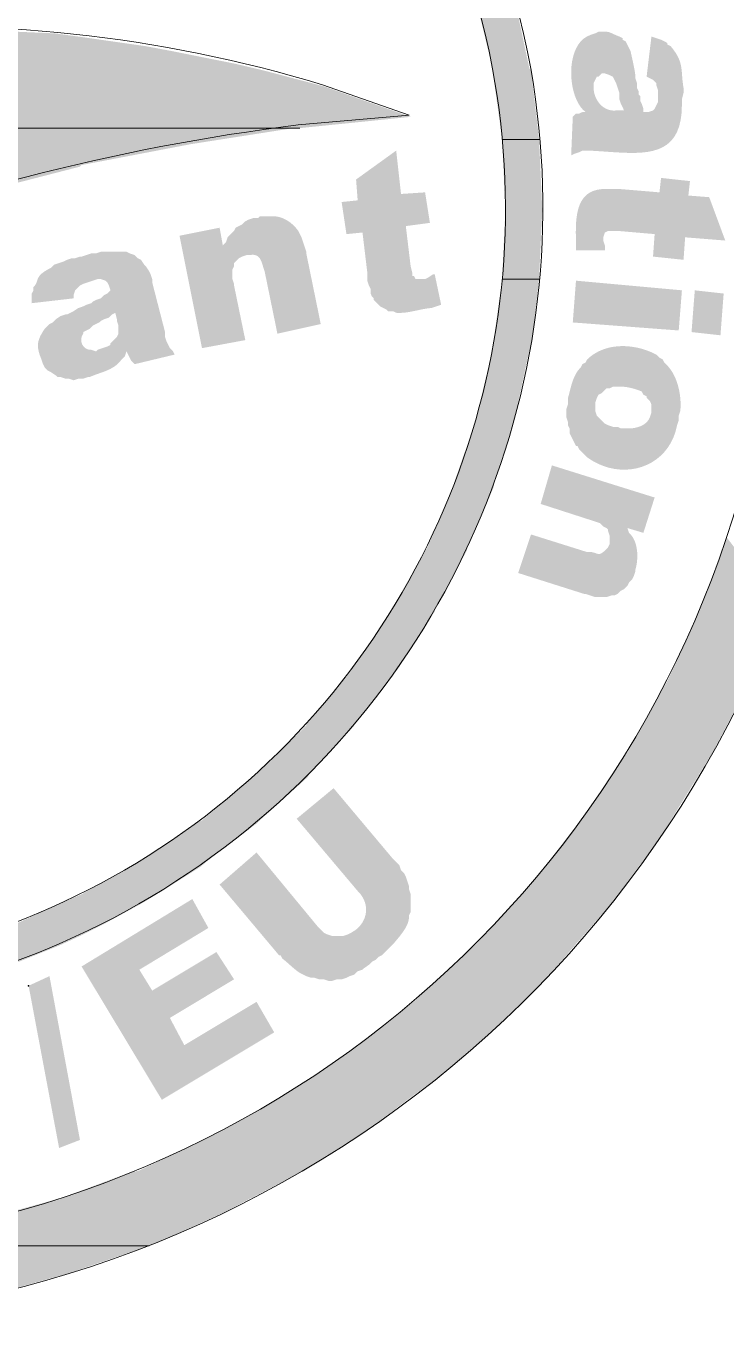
# Model space of a CAD drawing. Header units: inches. Extents: x 0 to 16.2, y 0 to 11.4.
# Drawn here: x 15.093 to 15.456, y 8.907 to 9.58 of the extents above; entities that cross this region are included whole.
import ezdxf

# ---------------------------------------------------------------- set-up
doc = ezdxf.new("R2010")
doc.units = ezdxf.units.IN
doc.header["$MEASUREMENT"] = 0
doc.layers.add('Color-3-Line_Weight-0', color=3, linetype='Continuous', lineweight=0)
doc.layers.add('Color-3-Line_Weight-20', color=3, linetype='Continuous', lineweight=20)
doc.layers.add('P2C-Hatch', color=7, linetype='Continuous')

msp = doc.modelspace()

# ---------------------------------------------------------------- hatches: boundary and pattern name
at = {"layer": 'P2C-Hatch', "transparency": 33554636}
for points in [[(15.32667, 9.5925), (15.335, 9.5575), (15.35417, 9.5575)], [(15.32667, 9.5925), (15.34667, 9.5925), (15.35417, 9.5575)], [(15.01167, 9.5775), (14.985, 9.57583), (15.1075, 9.57583)], [(15.01167, 9.5775), (15.06917, 9.5775), (15.1075, 9.57583)], [(14.96417, 9.57417), (14.935, 9.56917), (15.155, 9.56917)], [(14.985, 9.57583), (14.96417, 9.57417), (15.12, 9.57417)], [(14.96417, 9.57417), (15.12, 9.57417), (15.155, 9.56917)], [(14.985, 9.57583), (15.1075, 9.57583), (15.12, 9.57417)], [(15.43417, 9.545), (15.43417, 9.5475), (15.43395, 9.54887), (15.43378, 9.55016), (15.43364, 9.55138), (15.43354, 9.55254), (15.43345, 9.55364), (15.43337, 9.5547), (15.43329, 9.55571), (15.4332, 9.5567), (15.43308, 9.55766), (15.43293, 9.55861), (15.43274, 9.55956), (15.4325, 9.56051), (15.4322, 9.56146), (15.43182, 9.56244), (15.43136, 9.56345), (15.43081, 9.56449), (15.43016, 9.56557), (15.4294, 9.5667), (15.42852, 9.5679), (15.4275, 9.56917), (15.42583, 9.57), (15.42583, 9.57083), (15.4225, 9.5725), (15.42083, 9.5425), (15.42083, 9.54), (15.41917, 9.53667), (15.41833, 9.53583), (15.41583, 9.535), (15.41333, 9.535), (15.41333, 9.53667), (15.4125, 9.53917), (15.41167, 9.54083), (15.41167, 9.54333), (15.41083, 9.54417), (15.41083, 9.54583), (15.41, 9.5475), (15.41, 9.55), (15.40917, 9.5525), (15.40919, 9.55293), (15.40917, 9.55344), (15.40913, 9.55402), (15.40906, 9.55467), (15.40896, 9.55537), (15.40885, 9.55612), (15.40871, 9.55691), (15.40856, 9.55772), (15.4084, 9.55856), (15.40823, 9.55941), (15.40806, 9.56027), (15.40788, 9.56111), (15.4077, 9.56195), (15.40752, 9.56276), (15.40735, 9.56354), (15.40718, 9.56428), (15.40703, 9.56497), (15.40689, 9.56561), (15.40677, 9.56617), (15.40667, 9.56667), (15.405, 9.57), (15.40333, 9.53583), (15.39917, 9.53583), (15.39813, 9.53577), (15.39713, 9.53581), (15.39616, 9.53596), (15.39523, 9.53621), (15.39434, 9.53654), (15.3935, 9.53696), (15.3927, 9.53746), (15.39194, 9.53803), (15.39124, 9.53867), (15.39058, 9.53937), (15.38999, 9.54012), (15.38945, 9.54092), (15.38897, 9.54177), (15.38855, 9.54265), (15.3882, 9.54355), (15.38791, 9.54449), (15.3877, 9.54544), (15.38756, 9.5464), (15.38749, 9.54737), (15.3875, 9.54833), (15.38833, 9.57583), (15.38583, 9.575), (15.3839, 9.57415), (15.38218, 9.57298), (15.38069, 9.57151), (15.3794, 9.56979), (15.37832, 9.56784), (15.37744, 9.56571), (15.37676, 9.56342), (15.37627, 9.561), (15.37596, 9.5585), (15.37584, 9.55595), (15.37589, 9.55338), (15.37611, 9.55082), (15.37649, 9.54831), (15.37703, 9.54589), (15.37773, 9.54358), (15.37857, 9.54142), (15.37956, 9.53945), (15.38069, 9.5377), (15.38195, 9.53621), (15.38333, 9.535), (15.38333, 9.515), (15.385, 9.515), (15.38867, 9.5148), (15.39231, 9.51456), (15.39591, 9.5143), (15.39944, 9.51407), (15.4029, 9.51389), (15.40627, 9.5138), (15.40952, 9.51382), (15.41264, 9.51399), (15.4156, 9.51434), (15.41841, 9.51491), (15.42102, 9.51571), (15.42344, 9.51679), (15.42563, 9.51818), (15.42759, 9.51991), (15.42929, 9.52201), (15.43072, 9.52451), (15.43185, 9.52744), (15.43268, 9.53084), (15.43318, 9.53474), (15.43333, 9.53917), (15.43333, 9.54167)], [(15.405, 9.57), (15.40417, 9.57167), (15.4025, 9.5725), (15.4025, 9.57333), (15.40083, 9.57417), (15.39995, 9.57453), (15.39918, 9.57486), (15.39851, 9.57515), (15.39792, 9.57542), (15.3974, 9.57565), (15.39694, 9.57586), (15.39653, 9.57604), (15.39616, 9.57619), (15.3958, 9.57633), (15.39546, 9.57644), (15.39512, 9.57653), (15.39477, 9.5766), (15.39439, 9.57665), (15.39397, 9.57669), (15.3935, 9.57671), (15.39297, 9.57672), (15.39237, 9.57672), (15.39168, 9.57671), (15.3909, 9.57669), (15.39, 9.57667), (15.38833, 9.57583), (15.3875, 9.54833), (15.3875, 9.55), (15.38833, 9.55167), (15.38917, 9.55333), (15.39, 9.55333), (15.39167, 9.555), (15.39333, 9.555), (15.39583, 9.55417), (15.3975, 9.55333), (15.39917, 9.55), (15.40083, 9.545), (15.40083, 9.54167), (15.40167, 9.53917), (15.40333, 9.53583)], [(15.4225, 9.5725), (15.4175, 9.57417), (15.415, 9.55333), (15.41833, 9.55167), (15.42, 9.55), (15.42, 9.54917), (15.42083, 9.54667), (15.42083, 9.5425)], [(14.91667, 9.56667), (14.8875, 9.56), (15.20167, 9.56)], [(14.935, 9.56917), (14.91667, 9.56667), (15.16833, 9.56667)], [(14.91667, 9.56667), (15.16833, 9.56667), (15.20167, 9.56)], [(14.935, 9.56917), (15.155, 9.56917), (15.16833, 9.56667)], [(14.8875, 9.56), (14.87, 9.55667), (15.21583, 9.55667)], [(14.8875, 9.56), (15.20167, 9.56), (15.21583, 9.55667)], [(15.335, 9.5575), (15.335, 9.55667), (15.355, 9.55667)], [(15.335, 9.5575), (15.35417, 9.5575), (15.355, 9.55667)], [(14.87, 9.55667), (14.84083, 9.54833), (15.2475, 9.54833)], [(14.87, 9.55667), (15.21583, 9.55667), (15.2475, 9.54833)], [(15.335, 9.55667), (15.34, 9.52083), (15.35917, 9.52083)], [(15.335, 9.55667), (15.355, 9.55667), (15.35917, 9.52083)], [(14.82417, 9.54333), (14.79583, 9.5325), (15.2925, 9.5325)], [(14.84083, 9.54833), (14.82417, 9.54333), (15.26167, 9.54333)], [(14.82417, 9.54333), (15.26167, 9.54333), (15.2925, 9.5325)], [(14.84083, 9.54833), (15.2475, 9.54833), (15.26167, 9.54333)], [(14.79583, 9.5325), (14.78083, 9.52667), (15.235, 9.52667)], [(14.79583, 9.5325), (15.2925, 9.5325), (15.235, 9.52667)], [(15.38333, 9.515), (15.38333, 9.535), (15.38167, 9.535), (15.38, 9.53417), (15.37833, 9.53417), (15.37667, 9.5325), (15.37583, 9.5125), (15.3775, 9.51333), (15.38, 9.51417), (15.38167, 9.515)], [(14.78, 9.52667), (14.76167, 9.51833), (15.17833, 9.51833)], [(14.78, 9.52667), (15.23167, 9.52667), (15.17833, 9.51833)], [(14.76167, 9.51833), (14.73667, 9.5075), (15.12167, 9.5075)], [(14.76167, 9.51833), (15.17833, 9.51833), (15.12167, 9.5075)], [(15.34, 9.52083), (15.34167, 9.48417), (15.36083, 9.48417)], [(15.34, 9.52083), (15.35917, 9.52083), (15.36083, 9.48417)], [(15.285, 9.515), (15.26417, 9.5), (15.265, 9.48917), (15.25667, 9.48833), (15.25917, 9.47167), (15.2675, 9.4725), (15.27, 9.45167), (15.27, 9.4475), (15.27083, 9.445), (15.27167, 9.44333), (15.2975, 9.44833), (15.295, 9.44833), (15.29417, 9.45), (15.29333, 9.45), (15.29333, 9.45167), (15.2925, 9.455), (15.29, 9.47583), (15.3025, 9.4775), (15.3, 9.49333), (15.2875, 9.4925)], [(14.73667, 9.5075), (14.73583, 9.50667), (15.12083, 9.50667)], [(14.73583, 9.50667), (15.12083, 9.50667), (15.06583, 9.4925)], [(14.73667, 9.5075), (15.12167, 9.5075), (15.12083, 9.50667)], [(15.45583, 9.46833), (15.4475, 9.49083), (15.43667, 9.49167), (15.4375, 9.49917), (15.4225, 9.50083), (15.42167, 9.49333), (15.40167, 9.495), (15.39333, 9.495), (15.3925, 9.47), (15.39333, 9.4725), (15.395, 9.47333), (15.4, 9.47333), (15.41917, 9.47167), (15.41833, 9.46), (15.43417, 9.45833), (15.435, 9.47)], [(15.39333, 9.46333), (15.39333, 9.46583), (15.3925, 9.46833), (15.3925, 9.47), (15.39333, 9.495), (15.39167, 9.495), (15.3895, 9.4947), (15.38757, 9.49417), (15.38588, 9.49343), (15.3844, 9.49249), (15.38313, 9.49138), (15.38204, 9.4901), (15.38112, 9.48869), (15.38036, 9.48714), (15.37975, 9.48549), (15.37926, 9.48374), (15.37889, 9.48192), (15.37862, 9.48004), (15.37843, 9.47812), (15.37832, 9.47618), (15.37826, 9.47423), (15.37825, 9.47229), (15.37827, 9.47038), (15.37829, 9.46852), (15.37832, 9.46672), (15.37833, 9.465), (15.37833, 9.46333)], [(15.34167, 9.48417), (15.34, 9.44833), (15.35917, 9.44833)], [(15.34167, 9.48417), (15.36083, 9.48417), (15.35917, 9.44833)], [(15.21417, 9.48083), (15.21333, 9.48), (15.21083, 9.48), (15.20833, 9.47917), (15.20667, 9.47833), (15.205, 9.47667), (15.20167, 9.475), (15.20083, 9.47333), (15.1975, 9.47), (15.19667, 9.4675), (15.195, 9.46583), (15.235, 9.47167), (15.23417, 9.47333), (15.23366, 9.47402), (15.23311, 9.4747), (15.23254, 9.47535), (15.23193, 9.47598), (15.2313, 9.47659), (15.23063, 9.47716), (15.22994, 9.47771), (15.22922, 9.47822), (15.22848, 9.4787), (15.22772, 9.47914), (15.22693, 9.47954), (15.22613, 9.47989), (15.22531, 9.4802), (15.22447, 9.48046), (15.22362, 9.48067), (15.22275, 9.48082), (15.22187, 9.48092), (15.22098, 9.48095), (15.22008, 9.48092), (15.21917, 9.48083), (15.21667, 9.48083)], [(15.19333, 9.475), (15.1725, 9.47083), (15.18417, 9.4125), (15.20667, 9.41667), (15.20083, 9.445), (15.20083, 9.44583), (15.2, 9.44833), (15.2, 9.45333), (15.20083, 9.455), (15.20083, 9.45667), (15.20167, 9.4575), (15.20333, 9.45917), (15.205, 9.46), (15.2075, 9.46083), (15.23667, 9.4675), (15.23583, 9.47), (15.235, 9.47167), (15.195, 9.46583)], [(15.12167, 9.46), (15.12083, 9.46), (15.11833, 9.45917), (15.11667, 9.45917), (15.11417, 9.45833), (15.1125, 9.4575), (15.11, 9.45667), (15.1075, 9.45583), (15.10583, 9.45417), (15.10417, 9.45333), (15.10315, 9.45275), (15.10227, 9.45218), (15.10153, 9.45164), (15.1009, 9.45112), (15.10038, 9.45062), (15.09994, 9.45014), (15.09959, 9.44967), (15.09931, 9.44921), (15.09908, 9.44877), (15.09889, 9.44834), (15.09873, 9.44791), (15.0986, 9.4475), (15.09846, 9.44708), (15.09833, 9.44667), (15.09817, 9.44626), (15.09798, 9.44585), (15.09775, 9.44544), (15.09746, 9.44502), (15.0971, 9.4446), (15.09667, 9.44417), (15.09667, 9.4425), (15.09583, 9.44083), (15.1275, 9.4475), (15.13, 9.44833), (15.13167, 9.44833), (15.13417, 9.4475), (15.135, 9.44667), (15.13583, 9.445), (15.13667, 9.4425), (15.135, 9.44083), (15.13333, 9.44), (15.13167, 9.43833), (15.12917, 9.4375), (15.1275, 9.43667), (15.12667, 9.43583), (15.12417, 9.435), (15.1225, 9.43417), (15.12, 9.43333), (15.1175, 9.43167), (15.11417, 9.43), (15.11333, 9.43), (15.11083, 9.42917), (15.10833, 9.4275), (15.10667, 9.42583), (15.105, 9.425), (15.10333, 9.42333), (15.13917, 9.43083), (15.14, 9.4275), (15.14, 9.42667), (15.14083, 9.42417), (15.14083, 9.42), (15.14, 9.41833), (15.13667, 9.415), (15.13667, 9.41417), (15.135, 9.41333), (15.1325, 9.4125), (15.13, 9.41167), (15.10167, 9.40417), (15.1025, 9.4025), (15.10417, 9.40083), (15.10583, 9.4), (15.10833, 9.39833), (15.10917, 9.3975), (15.11083, 9.3975), (15.11333, 9.39667), (15.115, 9.39667), (15.1175, 9.39583), (15.12, 9.39667), (15.1225, 9.39667), (15.125, 9.3975), (15.12583, 9.3975), (15.12679, 9.39791), (15.12774, 9.39829), (15.12868, 9.39864), (15.1296, 9.39898), (15.13052, 9.3993), (15.13143, 9.39962), (15.13232, 9.39993), (15.1332, 9.40025), (15.13407, 9.40059), (15.13492, 9.40094), (15.13576, 9.40131), (15.13658, 9.40171), (15.13739, 9.40215), (15.13817, 9.40263), (15.13894, 9.40315), (15.1397, 9.40372), (15.14043, 9.40436), (15.14114, 9.40506), (15.14183, 9.40582), (15.1425, 9.40667), (15.14417, 9.40833), (15.145, 9.41083), (15.16583, 9.41583), (15.165, 9.41833), (15.165, 9.42083), (15.15833, 9.44667), (15.15833, 9.44833), (15.1575, 9.45083), (15.15667, 9.4525), (15.155, 9.455), (15.15417, 9.45583), (15.1525, 9.45833), (15.15083, 9.45917), (15.14917, 9.46083), (15.14667, 9.46167), (15.145, 9.4625), (15.13167, 9.4625), (15.12917, 9.46167), (15.12667, 9.46167), (15.12417, 9.46083)], [(15.23667, 9.4675), (15.2075, 9.46083), (15.20917, 9.46083), (15.21001, 9.46093), (15.21078, 9.46094), (15.21146, 9.46086), (15.21207, 9.46071), (15.21262, 9.46049), (15.2131, 9.46021), (15.21353, 9.45986), (15.21391, 9.45946), (15.21424, 9.45901), (15.21454, 9.45852), (15.2148, 9.45799), (15.21504, 9.45743), (15.21525, 9.45685), (15.21545, 9.45624), (15.21565, 9.45562), (15.21583, 9.45499), (15.21602, 9.45436), (15.21622, 9.45373), (15.21644, 9.45311), (15.21667, 9.4525), (15.22333, 9.42), (15.24583, 9.425), (15.23833, 9.46167), (15.23833, 9.4625), (15.2375, 9.465)], [(15.305, 9.45083), (15.30417, 9.45083), (15.30167, 9.44917), (15.3, 9.44833), (15.2975, 9.44833), (15.27167, 9.44333), (15.27167, 9.44083), (15.2725, 9.43917), (15.27333, 9.43833), (15.27333, 9.4375), (15.27667, 9.43417), (15.28, 9.4325), (15.28083, 9.43167), (15.28333, 9.43167), (15.285, 9.43083), (15.28595, 9.43079), (15.28689, 9.43079), (15.28783, 9.43082), (15.28876, 9.43088), (15.28968, 9.43097), (15.2906, 9.43109), (15.29151, 9.43123), (15.29242, 9.43139), (15.29332, 9.43156), (15.29423, 9.43174), (15.29513, 9.43193), (15.29603, 9.43212), (15.29694, 9.43231), (15.29784, 9.4325), (15.29875, 9.43268), (15.29965, 9.43285), (15.30057, 9.433), (15.30148, 9.43313), (15.30241, 9.43325), (15.30333, 9.43333), (15.30583, 9.43417), (15.30833, 9.435)], [(15.09583, 9.44083), (15.09583, 9.43583), (15.1175, 9.43833), (15.1175, 9.44), (15.11833, 9.4425), (15.12083, 9.445), (15.1225, 9.44583), (15.125, 9.44667), (15.1275, 9.4475)], [(15.34, 9.44833), (15.335, 9.4125), (15.355, 9.4125)], [(15.34, 9.44833), (15.35917, 9.44833), (15.355, 9.4125)], [(15.43167, 9.42167), (15.43333, 9.4425), (15.37833, 9.4475), (15.37667, 9.42583)], [(15.45333, 9.41917), (15.455, 9.44083), (15.44, 9.4425), (15.43833, 9.42083)], [(15.10333, 9.42333), (15.1025, 9.4225), (15.10192, 9.42163), (15.1014, 9.42081), (15.10093, 9.42001), (15.10051, 9.41925), (15.10014, 9.4185), (15.09983, 9.41778), (15.09956, 9.41707), (15.09935, 9.41636), (15.09919, 9.41566), (15.09908, 9.41495), (15.09903, 9.41424), (15.09902, 9.41352), (15.09907, 9.41277), (15.09917, 9.41201), (15.09932, 9.41122), (15.09952, 9.41039), (15.09977, 9.40953), (15.10007, 9.40862), (15.10043, 9.40767), (15.10083, 9.40667), (15.10167, 9.40417), (15.13, 9.41167), (15.12917, 9.41083), (15.12667, 9.41167), (15.12603, 9.41167), (15.12543, 9.41175), (15.12486, 9.4119), (15.12433, 9.41211), (15.12384, 9.41237), (15.12339, 9.41269), (15.12298, 9.41306), (15.12262, 9.41346), (15.1223, 9.41391), (15.12204, 9.41439), (15.12182, 9.4149), (15.12166, 9.41543), (15.12155, 9.41599), (15.1215, 9.41655), (15.1215, 9.41713), (15.12157, 9.41771), (15.12171, 9.41829), (15.1219, 9.41887), (15.12217, 9.41944), (15.1225, 9.42), (15.1225, 9.42083), (15.12583, 9.4225), (15.1275, 9.42417), (15.13083, 9.42583), (15.13167, 9.42667), (15.13333, 9.4275), (15.13583, 9.42833), (15.1375, 9.43), (15.13917, 9.43083)], [(15.16583, 9.41583), (15.145, 9.41083), (15.1475, 9.40583), (15.14917, 9.40417), (15.17, 9.40917), (15.16917, 9.41083), (15.1675, 9.4125), (15.16667, 9.41417)], [(15.335, 9.41167), (15.32667, 9.37667), (15.34667, 9.37667)], [(15.335, 9.4125), (15.335, 9.41167), (15.35417, 9.41167)], [(15.335, 9.4125), (15.355, 9.4125), (15.35417, 9.41167)], [(15.335, 9.41167), (15.35417, 9.41167), (15.34667, 9.37667)], [(15.42333, 9.40667), (15.42167, 9.4075), (15.42, 9.40917), (15.41833, 9.41), (15.4166, 9.41076), (15.41481, 9.41143), (15.41299, 9.41202), (15.41113, 9.41252), (15.40924, 9.41292), (15.40732, 9.41323), (15.4054, 9.41344), (15.40347, 9.41355), (15.40155, 9.41354), (15.39963, 9.41342), (15.39774, 9.41319), (15.39587, 9.41284), (15.39403, 9.41236), (15.39224, 9.41175), (15.39049, 9.41101), (15.38881, 9.41014), (15.38718, 9.40913), (15.38563, 9.40797), (15.38417, 9.40667), (15.38333, 9.405), (15.38167, 9.40417), (15.38083, 9.4025), (15.38022, 9.40187), (15.37965, 9.40121), (15.37913, 9.40051), (15.37865, 9.39979), (15.37821, 9.39904), (15.37781, 9.39827), (15.37743, 9.39748), (15.37709, 9.39667), (15.37678, 9.39585), (15.37648, 9.39502), (15.37621, 9.39417), (15.37596, 9.39332), (15.37572, 9.39247), (15.37549, 9.39162), (15.37526, 9.39077), (15.37505, 9.38993), (15.37483, 9.38909), (15.37462, 9.38827), (15.3744, 9.38746), (15.37417, 9.38667), (15.37417, 9.38333), (15.37333, 9.38083), (15.37333, 9.37667), (15.37417, 9.37417), (15.37417, 9.3725), (15.375, 9.37083), (15.375, 9.36833), (15.37833, 9.36167), (15.37917, 9.36167), (15.38, 9.36), (15.38333, 9.35667), (15.38833, 9.38417), (15.38917, 9.38667), (15.39, 9.38833), (15.39167, 9.38917), (15.39333, 9.39083), (15.39417, 9.39167), (15.39583, 9.39167), (15.3975, 9.3925), (15.4, 9.3925), (15.40064, 9.39253), (15.40128, 9.39254), (15.40191, 9.39253), (15.40255, 9.3925), (15.40319, 9.39245), (15.40382, 9.39238), (15.40446, 9.3923), (15.40509, 9.3922), (15.40572, 9.39208), (15.40635, 9.39195), (15.40698, 9.39181), (15.4076, 9.39165), (15.40823, 9.39148), (15.40885, 9.3913), (15.40946, 9.39111), (15.41008, 9.3909), (15.41069, 9.39069), (15.4113, 9.39047), (15.4119, 9.39024), (15.4125, 9.39), (15.41333, 9.38833), (15.415, 9.3875), (15.415, 9.38667), (15.41667, 9.385), (15.4175, 9.38333), (15.4175, 9.37917)], [(15.43167, 9.3775), (15.4325, 9.38), (15.43259, 9.38129), (15.43264, 9.3826), (15.43263, 9.38395), (15.43258, 9.38531), (15.43247, 9.38669), (15.43231, 9.38807), (15.4321, 9.38946), (15.43184, 9.39084), (15.43152, 9.39221), (15.43115, 9.39357), (15.43072, 9.3949), (15.43023, 9.39621), (15.42968, 9.39749), (15.42908, 9.39872), (15.42841, 9.39992), (15.42769, 9.40106), (15.4269, 9.40214), (15.42605, 9.40316), (15.42514, 9.40412), (15.42417, 9.405), (15.42333, 9.40667), (15.4175, 9.37917), (15.41667, 9.37667), (15.41641, 9.37607), (15.41612, 9.37552), (15.41578, 9.375), (15.4154, 9.37452), (15.41499, 9.37407), (15.41455, 9.37366), (15.41408, 9.37328), (15.41358, 9.37293), (15.41306, 9.37262), (15.41252, 9.37233), (15.41196, 9.37207), (15.41138, 9.37184), (15.4108, 9.37163), (15.41021, 9.37145), (15.40961, 9.37129), (15.40902, 9.37116), (15.40842, 9.37105), (15.40783, 9.37096), (15.40724, 9.37089), (15.40667, 9.37083), (15.40167, 9.37083), (15.4, 9.37167), (15.3975, 9.37167), (15.395, 9.3725), (15.39333, 9.37333), (15.39167, 9.375), (15.39083, 9.37583), (15.38917, 9.3775), (15.38833, 9.38), (15.38833, 9.38417), (15.38333, 9.35667), (15.38417, 9.35583), (15.38688, 9.35405), (15.38968, 9.35256), (15.39253, 9.35136), (15.39543, 9.35045), (15.39835, 9.34983), (15.40127, 9.3495), (15.40417, 9.34944), (15.40703, 9.34966), (15.40983, 9.35015), (15.41255, 9.35091), (15.41516, 9.35194), (15.41766, 9.35322), (15.42002, 9.35477), (15.42221, 9.35657), (15.42422, 9.35862), (15.42603, 9.36091), (15.42761, 9.36345), (15.42896, 9.36623), (15.43004, 9.36925), (15.43083, 9.3725), (15.43167, 9.375)], [(15.32667, 9.37583), (15.315, 9.3425), (15.33583, 9.3425)], [(15.32667, 9.37667), (15.32667, 9.37583), (15.34667, 9.37583)], [(15.32667, 9.37667), (15.34667, 9.37667), (15.34667, 9.37583)], [(15.32667, 9.37583), (15.34667, 9.37583), (15.33583, 9.3425)], [(15.41333, 9.31667), (15.41917, 9.335), (15.36583, 9.35167), (15.36, 9.33167), (15.38583, 9.32333), (15.38833, 9.3225), (15.39083, 9.32167), (15.3925, 9.32), (15.39417, 9.31917), (15.395, 9.31833), (15.395, 9.3175), (15.39583, 9.315), (15.39583, 9.31083), (15.38833, 9.28333), (15.3925, 9.28333), (15.405, 9.31917)], [(15.315, 9.3425), (15.315, 9.34083), (15.33583, 9.34083)], [(15.315, 9.3425), (15.33583, 9.3425), (15.33583, 9.34083)], [(15.315, 9.34083), (15.30083, 9.30833), (15.32167, 9.30833)], [(15.315, 9.34083), (15.33583, 9.34083), (15.32167, 9.30833)], [(15.38833, 9.28333), (15.39583, 9.31083), (15.395, 9.30917), (15.39418, 9.30828), (15.39344, 9.30755), (15.39279, 9.30696), (15.39221, 9.3065), (15.39168, 9.30616), (15.39121, 9.30592), (15.39078, 9.30577), (15.39037, 9.3057), (15.38999, 9.30571), (15.38962, 9.30576), (15.38924, 9.30586), (15.38885, 9.30599), (15.38845, 9.30614), (15.38801, 9.30629), (15.38753, 9.30644), (15.387, 9.30657), (15.38641, 9.30667), (15.38575, 9.30673), (15.385, 9.30673), (15.38417, 9.30667), (15.355, 9.31583), (15.34833, 9.29583), (15.3825, 9.285), (15.38333, 9.285), (15.38583, 9.28417)], [(15.40917, 9.29667), (15.40917, 9.2975), (15.40941, 9.29838), (15.40963, 9.2993), (15.40981, 9.30027), (15.40996, 9.30127), (15.41007, 9.3023), (15.41014, 9.30335), (15.41018, 9.30442), (15.41016, 9.30549), (15.41011, 9.30657), (15.41, 9.30764), (15.40984, 9.3087), (15.40964, 9.30974), (15.40937, 9.31076), (15.40906, 9.31175), (15.40868, 9.3127), (15.40824, 9.31361), (15.40774, 9.31446), (15.40717, 9.31526), (15.40654, 9.316), (15.40583, 9.31667), (15.405, 9.31917), (15.3925, 9.28333), (15.39417, 9.28333), (15.39667, 9.28417), (15.39833, 9.28417), (15.4, 9.285), (15.40167, 9.28667), (15.40333, 9.2875), (15.405, 9.28917), (15.40583, 9.29083), (15.4075, 9.2925), (15.40833, 9.29417)], [(15.30083, 9.30833), (15.3, 9.3075), (15.32167, 9.3075)], [(15.30083, 9.30833), (15.32167, 9.30833), (15.32167, 9.3075)], [(15.45667, 9.31417), (15.44333, 9.27833), (15.48417, 9.27833)], [(15.3, 9.3075), (15.2825, 9.27667), (15.305, 9.27667)], [(15.3, 9.3075), (15.32167, 9.3075), (15.305, 9.27667)], [(15.2825, 9.27583), (15.26167, 9.24583), (15.28583, 9.24583)], [(15.2825, 9.27667), (15.2825, 9.27583), (15.305, 9.27583)], [(15.2825, 9.27667), (15.305, 9.27667), (15.305, 9.27583)], [(15.2825, 9.27583), (15.305, 9.27583), (15.28583, 9.24583)], [(15.44333, 9.27833), (15.44083, 9.27333), (15.4825, 9.27333)], [(15.44333, 9.27833), (15.48417, 9.27833), (15.4825, 9.27333)], [(15.44083, 9.27333), (15.42583, 9.24), (15.46833, 9.24)], [(15.44083, 9.27333), (15.4825, 9.27333), (15.46833, 9.24)], [(15.26167, 9.245), (15.23833, 9.2175), (15.26333, 9.2175)], [(15.26167, 9.24583), (15.26167, 9.245), (15.285, 9.245)], [(15.26167, 9.24583), (15.28583, 9.24583), (15.285, 9.245)], [(15.26167, 9.245), (15.285, 9.245), (15.26333, 9.2175)], [(15.4225, 9.23417), (15.405, 9.2025), (15.44917, 9.2025)], [(15.42583, 9.24), (15.4225, 9.23417), (15.46583, 9.23417)], [(15.4225, 9.23417), (15.46583, 9.23417), (15.44917, 9.2025)], [(15.42583, 9.24), (15.46833, 9.24), (15.46583, 9.23417)], [(15.23833, 9.21667), (15.2125, 9.19167), (15.24, 9.19167)], [(15.23833, 9.2175), (15.23833, 9.21667), (15.26333, 9.21667)], [(15.23833, 9.2175), (15.26333, 9.2175), (15.26333, 9.21667)], [(15.23833, 9.21667), (15.26333, 9.21667), (15.24, 9.19167)], [(15.405, 9.2025), (15.4, 9.19583), (15.445, 9.19583)], [(15.405, 9.2025), (15.44917, 9.2025), (15.445, 9.19583)], [(15.4, 9.19583), (15.38083, 9.1675), (15.4275, 9.1675)], [(15.4, 9.19583), (15.445, 9.19583), (15.4275, 9.1675)], [(15.21083, 9.19), (15.18417, 9.1675), (15.21417, 9.1675)], [(15.2125, 9.19167), (15.21083, 9.19), (15.23917, 9.19)], [(15.21083, 9.19), (15.23917, 9.19), (15.21417, 9.1675)], [(15.2125, 9.19167), (15.24, 9.19167), (15.23917, 9.19)], [(15.2525, 9.18417), (15.23333, 9.16833), (15.265, 9.13083), (15.26588, 9.12992), (15.26666, 9.12896), (15.26734, 9.12797), (15.26793, 9.12696), (15.26841, 9.12592), (15.26879, 9.12486), (15.26908, 9.12379), (15.26926, 9.12271), (15.26935, 9.12162), (15.26935, 9.12054), (15.26925, 9.11946), (15.26905, 9.11839), (15.26877, 9.11734), (15.26838, 9.11631), (15.26791, 9.1153), (15.26734, 9.11433), (15.26668, 9.11339), (15.26593, 9.11249), (15.26509, 9.11164), (15.26417, 9.11083), (15.23667, 9.0875), (15.23833, 9.08667), (15.24083, 9.08583), (15.2425, 9.08583), (15.245, 9.085), (15.2475, 9.085), (15.25, 9.08417), (15.25167, 9.08417), (15.25417, 9.085), (15.25667, 9.085), (15.25917, 9.08583), (15.26083, 9.08667), (15.26333, 9.0875), (15.265, 9.08917), (15.2675, 9.09), (15.26833, 9.09083), (15.27083, 9.0925), (15.2725, 9.09417), (15.27417, 9.095), (15.27583, 9.09667), (15.2775, 9.0975), (15.28417, 9.10417), (15.28465, 9.10474), (15.28515, 9.10534), (15.28567, 9.10595), (15.28619, 9.10659), (15.28672, 9.10723), (15.28725, 9.1079), (15.28777, 9.10858), (15.28828, 9.10927), (15.28877, 9.10997), (15.28924, 9.11069), (15.28969, 9.11142), (15.2901, 9.11216), (15.29048, 9.11291), (15.29082, 9.11367), (15.29111, 9.11443), (15.29134, 9.1152), (15.29152, 9.11598), (15.29164, 9.11676), (15.29169, 9.11755), (15.29167, 9.11833), (15.2925, 9.12), (15.2925, 9.12917), (15.29167, 9.13167), (15.29167, 9.13333), (15.29, 9.13833), (15.28917, 9.14), (15.2875, 9.14167), (15.28667, 9.14417), (15.28333, 9.1475)], [(15.18417, 9.1675), (15.18083, 9.16583), (15.2125, 9.16583)], [(15.18417, 9.1675), (15.21417, 9.1675), (15.2125, 9.16583)], [(15.38083, 9.1675), (15.37417, 9.15917), (15.4225, 9.15917)], [(15.38083, 9.1675), (15.4275, 9.1675), (15.4225, 9.15917)], [(15.18083, 9.16583), (15.15417, 9.1475), (15.18833, 9.1475)], [(15.18083, 9.16583), (15.2125, 9.16583), (15.18833, 9.1475)], [(15.37417, 9.15917), (15.355, 9.13417), (15.40417, 9.13417)], [(15.37417, 9.15917), (15.4225, 9.15917), (15.40417, 9.13417)], [(15.15417, 9.1475), (15.1475, 9.14333), (15.18333, 9.14333)], [(15.15417, 9.1475), (15.18833, 9.1475), (15.18333, 9.14333)], [(15.2125, 9.15083), (15.19333, 9.13417), (15.22417, 9.0975), (15.225, 9.0975), (15.22583, 9.09583), (15.2263, 9.09547), (15.22677, 9.0951), (15.22722, 9.09473), (15.22768, 9.09435), (15.22812, 9.09396), (15.22857, 9.09358), (15.22902, 9.09318), (15.22946, 9.09279), (15.2299, 9.0924), (15.23034, 9.09201), (15.23079, 9.09161), (15.23124, 9.09123), (15.23169, 9.09084), (15.23214, 9.09046), (15.2326, 9.09009), (15.23306, 9.08972), (15.23354, 9.08936), (15.23402, 9.08901), (15.2345, 9.08866), (15.235, 9.08833), (15.23667, 9.0875), (15.26417, 9.11083), (15.26167, 9.10917), (15.26, 9.10833), (15.2575, 9.1075), (15.25167, 9.1075), (15.24917, 9.10833), (15.2475, 9.10917), (15.24417, 9.1125)], [(15.1475, 9.14333), (15.12167, 9.12917), (15.16083, 9.12917)], [(15.1475, 9.14333), (15.18333, 9.14333), (15.16083, 9.12917)], [(15.355, 9.13417), (15.34583, 9.12417), (15.39667, 9.12417)], [(15.355, 9.13417), (15.40417, 9.13417), (15.39667, 9.12417)], [(15.12167, 9.12917), (15.11, 9.12417), (15.1525, 9.12417)], [(15.12167, 9.12917), (15.16083, 9.12917), (15.1525, 9.12417)], [(15.17917, 9.12667), (15.12167, 9.09167), (15.16333, 9.0225), (15.22167, 9.0575), (15.2125, 9.07333), (15.175, 9.05083), (15.1675, 9.065), (15.20083, 9.085), (15.19167, 9.09917), (15.15833, 9.07917), (15.15167, 9.09), (15.1875, 9.11167)], [(15.11, 9.12417), (15.08833, 9.11417), (15.13417, 9.11417)], [(15.11, 9.12417), (15.1525, 9.12417), (15.13417, 9.11417)], [(15.34583, 9.12417), (15.32667, 9.10333), (15.37833, 9.10333)], [(15.34583, 9.12417), (15.39667, 9.12417), (15.37833, 9.10333)], [(15.08833, 9.11417), (15.06667, 9.1075), (15.12083, 9.1075)], [(15.08833, 9.11417), (15.13417, 9.11417), (15.12083, 9.1075)], [(15.06667, 9.1075), (15.05333, 9.1025), (15.11, 9.1025)], [(15.06667, 9.1075), (15.12083, 9.1075), (15.11, 9.1025)], [(15.05333, 9.1025), (15.11, 9.1025), (15.08917, 9.09417)], [(15.32667, 9.10333), (15.31333, 9.09167), (15.36833, 9.09167)], [(15.32667, 9.10333), (15.37833, 9.10333), (15.36833, 9.09167)], [(15.09417, 9.08167), (15.105, 9.08667), (15.12083, 9.00167), (15.11, 8.9975)], [(15.31333, 9.09167), (15.295, 9.07417), (15.35167, 9.07417)], [(15.31333, 9.09167), (15.36833, 9.09167), (15.35167, 9.07417)], [(15.295, 9.07417), (15.27833, 9.06083), (15.33833, 9.06083)], [(15.295, 9.07417), (15.35167, 9.07417), (15.33833, 9.06083)], [(15.27833, 9.06083), (15.26167, 9.04833), (15.32333, 9.04833)], [(15.27833, 9.06083), (15.33833, 9.06083), (15.32333, 9.04833)], [(15.26167, 9.04833), (15.23917, 9.0325), (15.305, 9.0325)], [(15.26167, 9.04833), (15.32333, 9.04833), (15.305, 9.0325)], [(15.23917, 9.0325), (15.22667, 9.025), (15.29417, 9.025)], [(15.23917, 9.0325), (15.305, 9.0325), (15.29417, 9.025)], [(15.22667, 9.025), (15.195, 9.00667), (15.27, 9.00667)], [(15.22667, 9.025), (15.29417, 9.025), (15.27, 9.00667)], [(15.195, 9.00667), (15.19, 9.00417), (15.26583, 9.00417)], [(15.195, 9.00667), (15.27, 9.00667), (15.26583, 9.00417)], [(15.19, 9.00417), (15.15167, 8.98583), (15.2375, 8.98583)], [(15.19, 9.00417), (15.26583, 9.00417), (15.2375, 8.98583)], [(15.15167, 8.98583), (15.145, 8.98417), (15.23417, 8.98417)], [(15.15167, 8.98583), (15.2375, 8.98583), (15.23417, 8.98417)], [(15.145, 8.98417), (15.11167, 8.97167), (15.21, 8.97167)], [(15.145, 8.98417), (15.23417, 8.98417), (15.21, 8.97167)], [(15.11167, 8.97167), (15.08417, 8.96417), (15.19583, 8.96417)], [(15.11167, 8.97167), (15.21, 8.97167), (15.19583, 8.96417)], [(15.07083, 8.96), (15.02917, 8.95167), (15.16833, 8.95167)], [(15.08417, 8.96417), (15.07083, 8.96), (15.18667, 8.96)], [(15.07083, 8.96), (15.18667, 8.96), (15.16833, 8.95167)], [(15.08417, 8.96417), (15.19583, 8.96417), (15.18667, 8.96)], [(15.02917, 8.95167), (14.9875, 8.94667), (15.15667, 8.94667)], [(15.02917, 8.95167), (15.16833, 8.95167), (15.15667, 8.94667)], [(14.7375, 8.945), (14.77417, 8.9325), (15.115, 8.9325)], [(14.7375, 8.945), (15.15167, 8.945), (15.115, 8.9325)], [(14.98083, 8.94667), (14.945, 8.945), (15.15167, 8.945)], [(14.98083, 8.94667), (15.15583, 8.94667), (15.15167, 8.945)], [(14.77417, 8.9325), (15.115, 8.9325), (15.07333, 8.92083)]]:
    msp.add_hatch(color=256, dxfattribs=at).paths.add_polyline_path(points)

# ---------------------------------------------------------------- linework, layer by layer
at = {"layer": 'Color-3-Line_Weight-0', "linetype": 'Continuous'}
for p, q in [((15.29167, 9.53333), (15.24667, 9.54917)), ((14.78083, 9.52667), (15.235, 9.52667)), ((14.98083, 8.94667), (15.15583, 8.94667)), ((14.9875, 8.94667), (15.15667, 8.94667))]:
    msp.add_line(p, q, dxfattribs=at)
for points in [[(15.34, 9.52083), (15.35917, 9.52083), (15.34, 9.52083)], [(15.34, 9.44833), (15.35917, 9.44833), (15.34, 9.44833)]]:
    msp.add_lwpolyline(points, dxfattribs=at)
for centre, radius, start, end in [((15.04356, 8.88089), 0.69846, 73.09446, 116.21657), ((14.94479, 9.48478), 0.57811, 270.02114, 347.11204)]:
    msp.add_arc(centre, radius, start, end, dxfattribs=at)
at = {"layer": 'Color-3-Line_Weight-20', "linetype": 'Continuous'}
for p, q in [((15.29167, 9.53333), (15.23417, 9.52833)), ((14.78, 9.52667), (15.23167, 9.52667))]:
    msp.add_line(p, q, dxfattribs=at)
for centre, radius, start, end in [((14.94492, 9.48314), 0.41662, 10.1652, 174.80892), ((14.94508, 9.484), 0.39679, 10.67512, 174.67349), ((14.94504, 9.48487), 0.39667, 174.79755, 10.55106), ((14.94481, 9.48558), 0.41631, 175.14176, 9.83235), ((15.37155, 8.4272), 1.10967, 97.11176, 126.86444), ((14.94368, 9.4857), 0.54071, 270.14016, 346.3752)]:
    msp.add_arc(centre, radius, start, end, dxfattribs=at)
at = {"layer": 'P2C-Hatch', "linetype": 'Continuous'}
msp.add_point((15.09417, 9.08167), dxfattribs=at)

doc.saveas('drawing.dxf')
